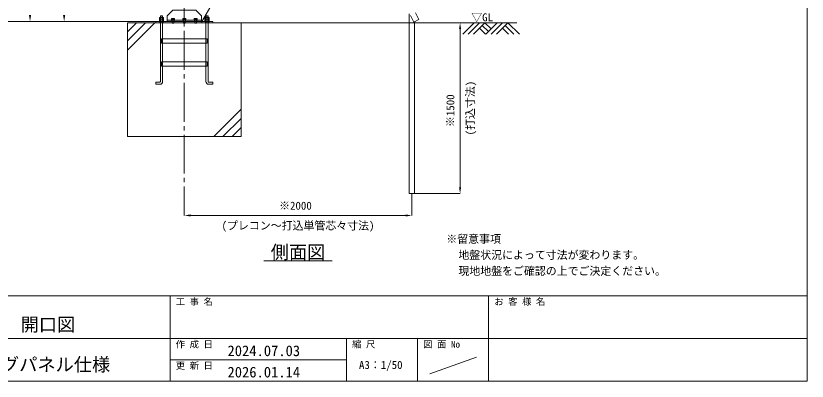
# Model space of a CAD drawing. Units: millimetres, scale not verified. Extents: x 54697 to 74822, y -14438 to 14438.
# Drawn here: x 67867 to 74822, y -14438 to -11226 of the extents above; entities that cross this region are included whole.
import ezdxf
from ezdxf.enums import TextEntityAlignment as Align

# ---------------------------------------------------------------- set-up
doc = ezdxf.new("R2010")
doc.units = ezdxf.units.MM
doc.header["$LTSCALE"] = 38
doc.linetypes.add('CHAIN2', pattern=[12, 9, -1, 1, -1])
doc.linetypes.add('DASHED1', pattern=[1.8, 1.2, -0.6])
for name, color, linetype, lineweight in [('0-5_ﾍﾞｰｽﾗｲﾝ', 5, 'Continuous', 18), ('0-6_ﾎﾞﾙﾄ類', 2, 'Continuous', 18), ('0-9_基礎工事用PCA大', 7, 'Continuous', 18), ('0-A_図面枠', 7, 'Continuous', 18), ('0-B_寸法', 3, 'Continuous', 18), ('0-E_単管', 7, 'Continuous', 18), ('1-4_通芯', 1, 'CHAIN2', 18), ('1-8_標準柱', 7, 'Continuous', 18), ('1-9_文字', 7, 'Continuous', 18)]:
    doc.layers.add(name, color=color, linetype=linetype, lineweight=lineweight)
doc.styles.add('ＭＳ ゴシック', font='')
doc.styles.get('ＭＳ ゴシック').set_extended_font_data('MS Gothic')

msp = doc.modelspace()

# ---------------------------------------------------------------- linework, layer by layer
at = {"layer": '0-5_ﾍﾞｰｽﾗｲﾝ'}
for p, q in [((69097.41, -11275.5), (67446.33, -11275.5)), ((69597.39, -11287.5), (72269.73, -11287.5))]:
    msp.add_line(p, q, dxfattribs=at)
at = {"layer": '0-6_ﾎﾞﾙﾄ類'}
for p, q in [((69137.88, -11255.46), (69137.88, -11240.91)), ((69137.88, -11258.34), (69137.88, -11272.89)), ((69156.93, -11255.46), (69156.93, -11240.91)), ((69156.93, -11258.34), (69156.93, -11272.89)), ((69235.56, -11248.5), (69233.73, -11249.55)), ((69233.73, -11249.55), (69233.73, -11258.31)), ((69233.73, -11258.31), (69261.06, -11258.31)), ((69235.56, -11248.5), (69259.23, -11248.5)), ((69236.16, -11258.49), (69258.63, -11258.49)), ((69239.4, -11287.5), (69239.4, -11265.51)), ((69240.57, -11249.55), (69240.57, -11258.31)), ((69240.63, -11290.29), (69240.63, -11265.51)), ((69246.21, -11261.49), (69247.29, -11265.51)), ((69247.53, -11261.49), (69248.61, -11265.51)), ((69254.22, -11249.55), (69254.22, -11258.31)), ((69255.39, -11287.5), (69255.39, -11265.51)), ((69259.23, -11248.5), (69261.06, -11249.55)), ((69261.06, -11249.55), (69261.06, -11258.31)), ((69335.58, -11248.5), (69333.72, -11249.55)), ((69333.72, -11249.55), (69333.72, -11258.31)), ((69333.72, -11258.31), (69361.08, -11258.31)), ((69335.58, -11248.5), (69359.25, -11248.5)), ((69336.15, -11258.49), (69358.65, -11258.49)), ((69339.39, -11287.5), (69339.39, -11265.51)), ((69340.56, -11249.55), (69340.56, -11258.31)), ((69340.62, -11290.29), (69340.62, -11265.51)), ((69346.2, -11261.49), (69347.28, -11265.51)), ((69347.52, -11261.49), (69348.6, -11265.51)), ((69354.24, -11249.55), (69354.24, -11258.31)), ((69355.41, -11287.5), (69355.41, -11265.51)), ((69359.25, -11248.5), (69361.08, -11249.55)), ((69361.08, -11249.55), (69361.08, -11258.31)), ((69435.57, -11248.5), (69433.74, -11249.55)), ((69433.74, -11249.55), (69433.74, -11258.31)), ((69433.74, -11258.31), (69461.07, -11258.31)), ((69435.57, -11248.5), (69459.24, -11248.5)), ((69436.14, -11258.49), (69458.64, -11258.49)), ((69439.41, -11287.5), (69439.41, -11265.51)), ((69440.58, -11249.55), (69440.58, -11258.31)), ((69440.64, -11290.29), (69440.64, -11265.51)), ((69446.19, -11261.49), (69447.27, -11265.51)), ((69447.51, -11261.49), (69448.59, -11265.51)), ((69454.23, -11249.55), (69454.23, -11258.31)), ((69455.4, -11287.5), (69455.4, -11265.51)), ((69459.24, -11248.5), (69461.07, -11249.55)), ((69461.07, -11249.55), (69461.07, -11258.31)), ((69537.87, -11255.46), (69537.87, -11240.91)), ((69537.87, -11258.34), (69537.87, -11272.89)), ((69556.92, -11255.46), (69556.92, -11240.91)), ((69556.92, -11258.34), (69556.92, -11272.89)), ((69239.4, -11287.5), (69240.63, -11290.29)), ((69339.39, -11287.5), (69340.62, -11290.29)), ((69439.41, -11287.5), (69440.64, -11290.29))]:
    msp.add_line(p, q, dxfattribs=at)
for points in [[(69128.94, -11255.46), (69128.94, -11240.91), (69165.87, -11240.91), (69165.87, -11255.46), (69163.41, -11256.9), (69131.4, -11256.9)], [(69128.94, -11258.34), (69128.94, -11272.89), (69165.87, -11272.89), (69165.87, -11258.34), (69163.41, -11256.9), (69131.4, -11256.9)], [(69261.39, -11258.49), (69261.39, -11261.49), (69233.4, -11261.49), (69233.4, -11258.49)], [(69233.4, -11261.49), (69261.39, -11261.49), (69261.39, -11265.51), (69233.4, -11265.51)], [(69361.41, -11258.49), (69361.41, -11261.49), (69333.39, -11261.49), (69333.39, -11258.49)], [(69333.39, -11261.49), (69361.41, -11261.49), (69361.41, -11265.51), (69333.39, -11265.51)], [(69461.4, -11258.49), (69461.4, -11261.49), (69433.41, -11261.49), (69433.41, -11258.49)], [(69433.41, -11261.49), (69461.4, -11261.49), (69461.4, -11265.51), (69433.41, -11265.51)], [(69528.93, -11255.46), (69528.93, -11240.91), (69565.89, -11240.91), (69565.89, -11255.46), (69563.4, -11256.9), (69531.39, -11256.9)], [(69528.93, -11258.34), (69528.93, -11272.89), (69565.89, -11272.89), (69565.89, -11258.34), (69563.4, -11256.9), (69531.39, -11256.9)], [(69129.39, -11272.89), (69165.39, -11272.89), (69165.39, -11275.5), (69129.39, -11275.5)], [(69529.41, -11272.89), (69565.41, -11272.89), (69565.41, -11275.5), (69529.41, -11275.5)]]:
    msp.add_lwpolyline(points, close=True, dxfattribs=at)
for points in [[(69240.63, -11290.29), (69254.16, -11290.29), (69254.16, -11265.51)], [(69340.62, -11290.29), (69354.18, -11290.29), (69354.18, -11265.51)], [(69440.64, -11290.29), (69454.17, -11290.29), (69454.17, -11265.51)], [(69239.4, -11287.5), (69255.39, -11287.5), (69254.16, -11290.29)], [(69339.39, -11287.5), (69355.41, -11287.5), (69354.18, -11290.29)], [(69439.41, -11287.5), (69455.4, -11287.5), (69454.17, -11290.29)]]:
    msp.add_lwpolyline(points, dxfattribs=at)
for centre, radius, start, end in [((69133.41, -11247.72), 8.94, 240, 300), ((69133.41, -11266.08), 8.94, 60, 120), ((69147.39, -11224.44), 32.46, 252.932, 287.068), ((69147.39, -11289.36), 32.46, 72.932, 107.068), ((69161.4, -11247.72), 8.94, 239.975, 300.025), ((69161.4, -11266.08), 8.94, 59.975, 120.025), ((69237.15, -11254.56), 6.06, 55.616, 124.384), ((69236.16, -11258.31), 0.21, 180, 270), ((69247.41, -11271.12), 22.62, 72.412, 107.588), ((69257.64, -11254.56), 6.06, 55.616, 124.384), ((69258.63, -11258.31), 0.21, 270, 0), ((69337.14, -11254.56), 6.06, 55.616, 124.384), ((69336.15, -11258.31), 0.21, 180, 270), ((69347.4, -11271.12), 22.62, 72.412, 107.588), ((69357.66, -11254.56), 6.06, 55.616, 124.384), ((69358.65, -11258.31), 0.21, 270, 0), ((69437.16, -11254.56), 6.06, 55.616, 124.384), ((69436.14, -11258.31), 0.21, 180, 270), ((69447.39, -11271.12), 22.62, 72.412, 107.588), ((69457.65, -11254.56), 6.06, 55.616, 124.384), ((69458.64, -11258.31), 0.21, 270, 0), ((69533.4, -11247.72), 8.94, 240, 300), ((69533.4, -11266.08), 8.94, 60, 120), ((69547.41, -11224.44), 32.46, 252.932, 287.068), ((69547.41, -11289.36), 32.46, 72.932, 107.068), ((69561.39, -11247.72), 8.94, 239.975, 300.025), ((69561.39, -11266.08), 8.94, 59.975, 120.025)]:
    msp.add_arc(centre, radius, start, end, dxfattribs=at)
at = {"layer": '0-9_基礎工事用PCA大'}
for p, q in [((68847.39, -11527.5), (69087.39, -11287.5)), ((68847.39, -11447.49), (69007.41, -11287.5)), ((68847.39, -11367.51), (68927.4, -11287.5)), ((69156.93, -11467.5), (69156.93, -11629.5)), ((69537.87, -11467.5), (69537.87, -11629.5)), ((69156.93, -11667.51), (69156.93, -11804.49)), ((69537.87, -11667.51), (69537.87, -11804.49)), ((69847.41, -12047.49), (69607.41, -12287.49)), ((69847.41, -12127.5), (69687.39, -12287.49)), ((69847.41, -12207.51), (69767.4, -12287.49))]:
    msp.add_line(p, q, dxfattribs=at)
at = {"layer": '0-9_基礎工事用PCA大', "color": 4, "linetype": 'DASHED1', "lineweight": 9}
for p, q in [((69132.72, -11275.5), (69132.72, -11287.5)), ((69162.39, -11275.5), (69162.39, -11287.5)), ((69239.4, -11275.5), (69239.4, -11287.5)), ((69255.39, -11275.5), (69255.39, -11287.5)), ((69439.41, -11275.5), (69439.41, -11287.5)), ((69455.4, -11275.5), (69455.4, -11287.5)), ((69532.41, -11275.5), (69532.41, -11287.5)), ((69562.41, -11275.5), (69562.41, -11287.5)), ((69156.93, -11429.49), (69156.93, -11467.5)), ((69537.87, -11429.49), (69537.87, -11467.5)), ((69156.93, -11629.5), (69156.93, -11667.51)), ((69537.87, -11629.5), (69537.87, -11667.51))]:
    msp.add_line(p, q, dxfattribs=at)
at = {"layer": '0-9_基礎工事用PCA大'}
for points in [[(69137.88, -11804.46), (69137.88, -11227.5), (69156.93, -11227.5), (69156.93, -11429.49)], [(69137.88, -11289.99), (69140.37, -11287.5), (69140.37, -11227.5), (69154.44, -11227.5), (69154.44, -11287.5), (69156.93, -11289.99)], [(69556.92, -11804.46), (69556.92, -11227.5), (69537.87, -11227.5), (69537.87, -11429.49)], [(69556.92, -11289.99), (69554.43, -11287.5), (69554.43, -11227.5), (69540.36, -11227.5), (69540.36, -11287.5), (69537.87, -11289.99)], [(69133.92, -11827.5), (69096.93, -11827.5), (69096.93, -11808.45), (69133.86, -11808.45)], [(69560.88, -11827.5), (69597.87, -11827.5), (69597.87, -11808.45), (69560.94, -11808.45)]]:
    msp.add_lwpolyline(points, dxfattribs=at)
for points in [[(68847.39, -12287.49), (69847.41, -12287.49), (69847.41, -11287.5), (68847.39, -11287.5)], [(69097.41, -11287.5), (69597.39, -11287.5), (69597.39, -11275.5), (69097.41, -11275.5)], [(69147.39, -11429.49), (69547.41, -11429.49), (69547.41, -11467.5), (69147.39, -11467.5)], [(69147.39, -11629.5), (69547.41, -11629.5), (69547.41, -11667.51), (69147.39, -11667.51)]]:
    msp.add_lwpolyline(points, close=True, dxfattribs=at)
for centre, radius, start, end in [((69133.86, -11804.46), 3.99, 270, 0), ((69133.92, -11804.49), 23.01, 270, 0), ((69560.88, -11804.49), 23.01, 180, 270), ((69560.94, -11804.46), 3.99, 180, 270)]:
    msp.add_arc(centre, radius, start, end, dxfattribs=at)
at = {"layer": '0-A_図面枠'}
for p, q in [((54697.41, -13687.5), (74822.4, -13687.5)), ((69222.39, -13687.5), (69222.39, -14437.5)), ((72022.41, -13687.5), (72022.41, -14437.5)), ((66422.4, -14062.5), (74822.4, -14062.5)), ((70772.4, -14062.5), (70772.4, -14437.5)), ((71397.39, -14062.5), (71397.39, -14437.5)), ((70772.4, -14250), (69222.39, -14250)), ((71505.39, -14374.38), (71914.41, -14225.64))]:
    msp.add_line(p, q, dxfattribs=at)
msp.add_lwpolyline([(54697.41, -562.5), (74822.4, -562.5), (74822.4, -14437.5), (54697.41, -14437.5)], close=True, dxfattribs=at)
at = {"layer": '0-B_寸法'}
for p, q in [((68289.39, -11275.5), (67990.41, -11275.5)), ((68590.41, -11275.5), (68290.41, -11275.5)), ((71372.7, -11287.5), (71772.69, -11287.5)), ((71771.7, -11342.49), (71771.7, -12732.51)), ((69347.4, -12781.95), (69347.4, -12981.96)), ((71347.41, -12788.49), (71347.41, -12981.96)), ((71372.7, -12787.5), (71772.69, -12787.5)), ((71292.39, -12980.97), (69402.39, -12980.97))]:
    msp.add_line(p, q, dxfattribs=at)
at = {"layer": '0-B_寸法', "color": 91}
for points in [[(67982.22, -11220.51), (67991.4, -11275.5), (68000.58, -11220.51)], [(68282.22, -11220.51), (68291.4, -11275.5), (68300.58, -11220.51)], [(71762.52, -11342.49), (71771.7, -11287.5), (71780.88, -11342.49)], [(71762.52, -12732.51), (71771.7, -12787.5), (71780.88, -12732.51)], [(69402.39, -12971.79), (69347.4, -12980.97), (69402.39, -12990.12)], [(71292.39, -12971.79), (71347.41, -12980.97), (71292.39, -12990.12)]]:
    msp.add_solid(points, dxfattribs=at)
at = {"layer": '0-E_単管'}
for points in [[(71323.11, -11209.59), (71323.11, -12787.5), (71371.71, -12787.5), (71371.71, -11277.75)], [(71378.58, -11199.9), (71408.7, -11258.85), (71365.41, -11280.96), (71336.34, -11224.02)]]:
    msp.add_lwpolyline(points, dxfattribs=at)
at = {"layer": '1-4_通芯'}
msp.add_line((69347.4, -5887.5), (69347.4, -12780.96), dxfattribs=at)
at = {"layer": '1-8_標準柱'}
msp.add_line((69197.4, -11265.51), (69497.4, -11265.51), dxfattribs=at)
at = {"layer": '1-8_標準柱', "color": 4, "linetype": 'DASHED1', "lineweight": 9}
for p, q in [((69237.39, -11265.51), (69237.39, -11275.5)), ((69257.4, -11265.51), (69257.4, -11275.5)), ((69337.41, -11265.51), (69337.41, -11275.5)), ((69357.39, -11265.51), (69357.39, -11275.5)), ((69437.4, -11265.51), (69437.4, -11275.5)), ((69457.41, -11265.51), (69457.41, -11275.5))]:
    msp.add_line(p, q, dxfattribs=at)
at = {"layer": '1-8_標準柱'}
msp.add_lwpolyline([(69247.41, -11175.51), (69447.39, -11175.51), (69497.4, -11225.49), (69497.4, -11275.5), (69197.4, -11275.5), (69197.4, -11225.49)], close=True, dxfattribs=at)
at = {"layer": '1-9_文字'}
for p, q in [((69498.27, -11281.5), (69725.85, -10887.33)), ((71895.3, -11287.5), (71795.07, -11387.73)), ((71942.55, -11287.5), (71842.32, -11387.73)), ((71989.8, -11287.5), (71889.57, -11387.73)), ((71942.55, -11334.75), (71995.53, -11387.73)), ((71966.16, -11311.14), (72020.16, -11365.14)), ((71989.8, -11287.5), (72043.8, -11341.5)), ((72097.8, -11287.5), (71997.57, -11387.73)), ((72145.05, -11287.5), (72044.82, -11387.73)), ((72192.3, -11287.5), (72092.07, -11387.73)), ((72145.05, -11334.75), (72198.03, -11387.73)), ((72168.66, -11311.14), (72245.28, -11387.73)), ((72192.3, -11287.5), (72292.53, -11387.73)), ((70047.39, -13380.96), (70647.39, -13380.96))]:
    msp.add_line(p, q, dxfattribs=at)

# ---------------------------------------------------------------- texts
at = {"layer": '0-A_図面枠', "style": 'ＭＳ ゴシック'}
for s, height, p in [('工 事 名', 58.65, (69272.4, -13785.51)), ('お 客 様 名', 58.65, (72072.39, -13785.51)), ('CYG-99P型\u3000開口図', 117.3, (67030.14, -14034)), ('作 成 日\u3000', 58.65, (69272.4, -14160.51)), ('縮 尺', 58.65, (70822.41, -14160.51)), ('図 面 No', 58.65, (71447.4, -14160.51)), ('2024.07.03', 93.84, (69727.11, -14245.41)), ('上部パンチングパネル仕様', 117.3, (66776.25, -14384.88)), ('A3：1/50', 70.38, (70882.8, -14351.1)), ('更 新 日\u3000', 58.65, (69272.4, -14348.01)), ('2026.01.14', 93.84, (69727.11, -14432.91))]:
    msp.add_text(s, height=height, dxfattribs=at).set_placement(p, align=Align.BOTTOM_LEFT)
at = {"layer": '0-B_寸法', "style": 'ＭＳ ゴシック'}
for s, p in [('(打込寸法)', (71917.29, -12277.5)), ('※1500', (71742.15, -12204.33))]:
    msp.add_text(s, height=70.38, rotation=90, dxfattribs=at).set_placement(p, align=Align.BOTTOM_LEFT)
for s, p in [('※2000', (70180.56, -12951.39)), ('(プレコン～打込単管芯々寸法)', (69675.39, -13126.56))]:
    msp.add_text(s, height=70.38, dxfattribs=at).set_placement(p, align=Align.BOTTOM_LEFT)
at = {"layer": '1-9_文字', "style": 'ＭＳ ゴシック'}
for s, height, p in [('▽GL', 70.38, (71869.77, -11296.11)), ('※留意事項', 70.38, (71650.53, -13244.22)), ('側面図', 117.3, (70107.39, -13396.95)), ('\u3000地盤状況によって寸法が変わります。', 70.38, (71660.76, -13384.56)), ('\u3000現地地盤をご確認の上でご決定ください。', 70.38, (71660.76, -13525.35))]:
    msp.add_text(s, height=height, dxfattribs=at).set_placement(p, align=Align.BOTTOM_LEFT)

doc.saveas('drawing.dxf')
